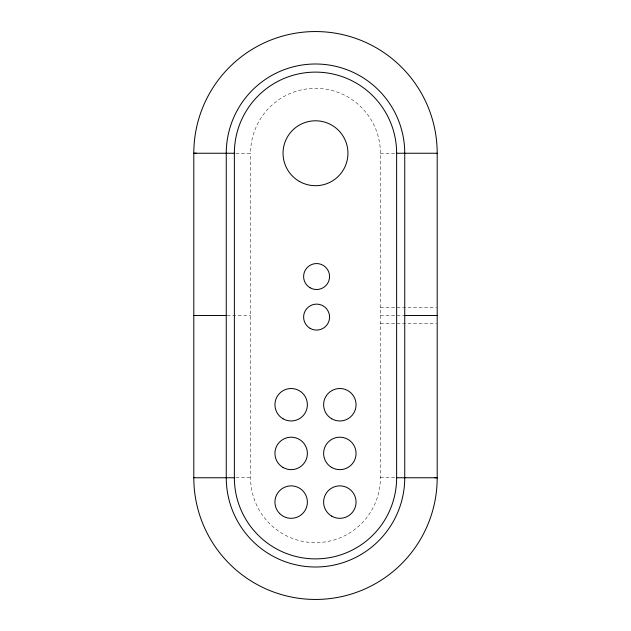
<?xml version="1.0" encoding="UTF-8"?>
<svg xmlns="http://www.w3.org/2000/svg" width="631" height="631" viewBox="0 0 631 631"><rect width="100%" height="100%" fill="white"/><g stroke="black" fill="none" stroke-linecap="round" stroke-linejoin="round"><path stroke-width="0.47" stroke-dasharray="3.15 2.37" d="M235.907 153.246L250.594 153.246A64.906 64.906 0 0 1 315.5 88.34A64.906 64.906 0 0 1 380.406 153.246L380.406 477.754A64.906 64.906 0 0 1 315.5 542.66A64.906 64.906 0 0 1 250.594 477.754L250.594 153.246M380.406 153.246L395.093 153.246M380.406 307.384L436.21 307.384M227.097 315.5L250.594 315.5M380.406 315.5L403.903 315.5M380.406 323.616L436.21 323.616M235.907 477.754L250.594 477.754M380.406 477.754L396.631 477.754"/><path stroke-width="0.95" d="M196.336 153.246L193.804 153.246L193.804 477.754A121.696 121.696 0 0 0 315.5 599.45A121.696 121.696 0 0 0 437.196 477.754L437.196 153.246A121.696 121.696 0 0 0 315.5 31.55A121.696 121.696 0 0 0 193.804 153.246L234.369 153.246A81.131 81.131 0 0 1 315.5 72.115A81.131 81.131 0 0 1 396.631 153.246L396.631 477.754A81.131 81.131 0 0 1 315.5 558.885A81.131 81.131 0 0 1 234.369 477.754L234.369 153.246M396.631 153.246L437.196 153.246M193.804 315.5L226.261 315.5M404.739 315.5L437.196 315.5M193.804 477.754L234.369 477.754M396.631 477.754L437.196 477.754L434.664 477.754M404.739 477.754L404.739 153.246A89.239 89.239 0 0 0 315.5 63.999A89.239 89.239 0 0 0 226.261 153.246L226.261 477.754A89.239 89.239 0 0 0 315.5 567.001A89.239 89.239 0 0 0 404.739 477.754M299.275 181.349A32.449 32.449 0 0 0 347.949 153.246A32.449 32.449 0 0 0 299.275 125.135A32.449 32.449 0 0 0 299.275 181.349M331.725 516.15A16.225 16.225 0 0 0 356.065 502.095A16.225 16.225 0 0 0 331.725 488.047A16.225 16.225 0 0 0 331.725 516.15M279.691 513.571A16.225 16.225 0 0 0 306.832 506.299A16.225 16.225 0 0 0 286.963 486.422A16.225 16.225 0 0 0 279.691 513.571M283.051 467.468A16.225 16.225 0 0 0 307.384 453.421A16.225 16.225 0 0 0 283.051 439.365A16.225 16.225 0 0 0 283.051 467.468M331.725 467.468A16.225 16.225 0 0 0 356.065 453.421A16.225 16.225 0 0 0 331.725 439.365A16.225 16.225 0 0 0 331.725 467.468M331.725 418.795A16.225 16.225 0 0 0 356.065 404.739A16.225 16.225 0 0 0 331.725 390.692A16.225 16.225 0 0 0 331.725 418.795M283.051 418.795A16.225 16.225 0 0 0 307.384 404.739A16.225 16.225 0 0 0 283.051 390.692A16.225 16.225 0 0 0 283.051 418.795M310.097 287.775A12.983 12.983 0 0 0 329.571 276.536A12.983 12.983 0 0 0 310.097 265.296A12.983 12.983 0 0 0 310.097 287.775M310.097 328.341A12.983 12.983 0 0 0 329.571 317.101A12.983 12.983 0 0 0 310.097 305.861A12.983 12.983 0 0 0 310.097 328.341"/></g></svg>
